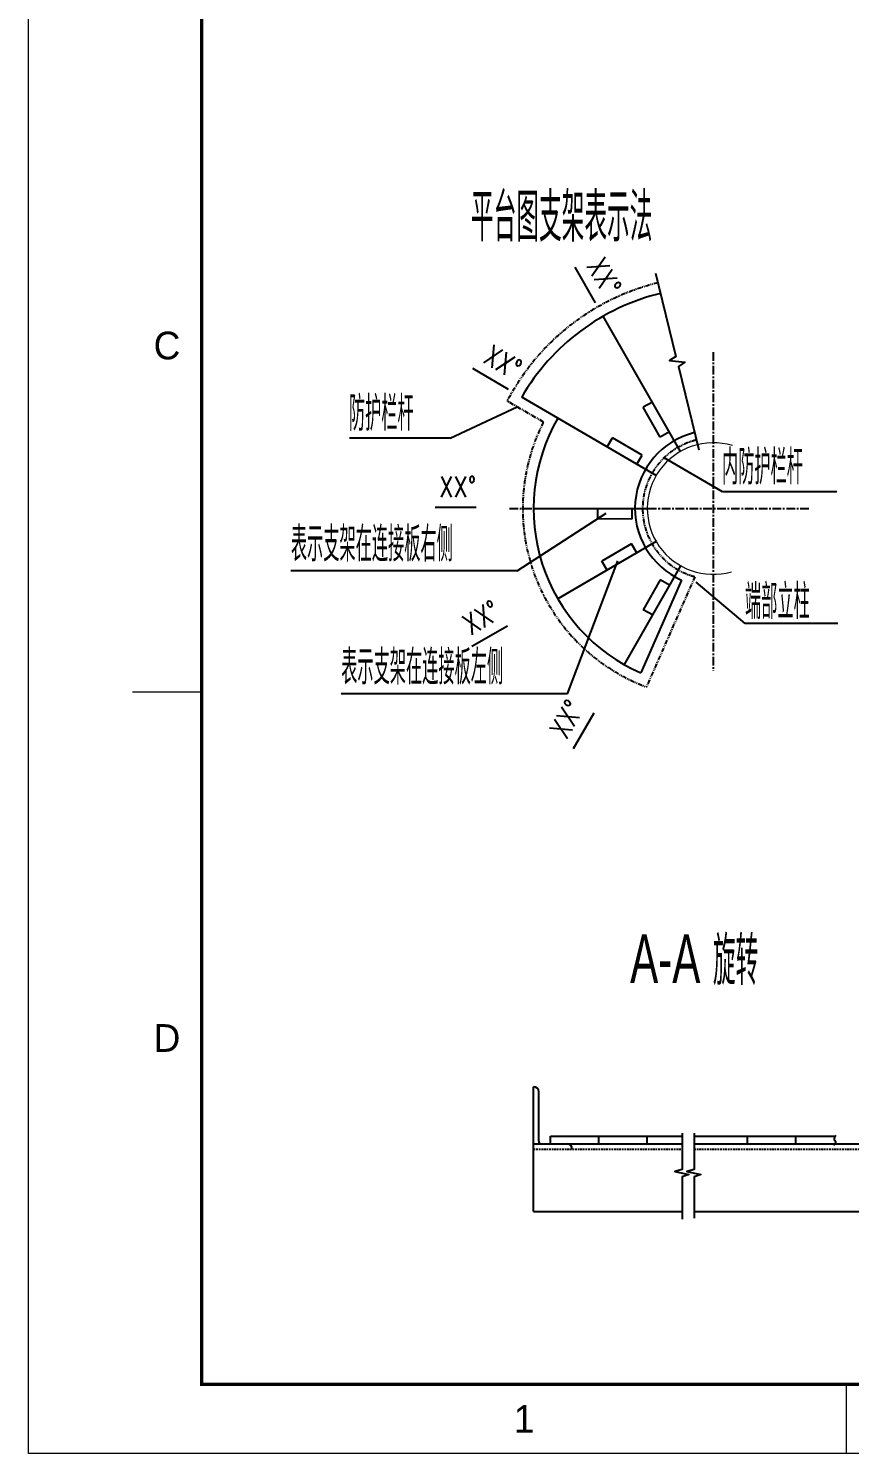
# Model space of a CAD drawing. Extents: x 148 to 221443, y -36682 to 6758.
# Drawn here: x 172245 to 174617, y -23749 to -19634 of the extents above; entities that cross this region are included whole.
import ezdxf
from ezdxf.enums import TextEntityAlignment as Align

# ---------------------------------------------------------------- set-up
doc = ezdxf.new("R2010")
doc.units = 0
doc.header["$LTSCALE"] = 10
doc.header["$MEASUREMENT"] = 0
for name, pattern in [('CENTERX2', [4, 2.5, -0.5, 0.5, -0.5]), ('HIDDENX2', [0.75, 0.5, -0.25]), ('PHANTOM', [2.5, 1.25, -0.25, 0.25, -0.25, 0.25, -0.25])]:
    doc.linetypes.add(name, pattern=pattern)
for name, color, linetype in [('2', 4, 'Continuous'), ('3', 255, 'Continuous'), ('6', 4, 'PHANTOM'), ('9', 6, 'Continuous'), ('CENTER', 1, 'CENTERX2')]:
    doc.layers.add(name, color=color, linetype=linetype)
doc.layers.add('2（细实线）', color=3, linetype='Continuous', lineweight=20)
doc.layers.add('图框层', color=7, linetype='Continuous', lineweight=15)
doc.styles.add('HZ', font='ROMS.SHX', dxfattribs={"width": 0.75, "bigfont": 'GBCBIG.SHX'})
doc.styles.add('XW', font='ROMANS.shx', dxfattribs={"width": 0.85})

# ---------------------------------------------------------------- blocks, each defined once
blk = doc.blocks.new('a2')
for p, q in [((15326.09, 9816.74), (15336.09, 9816.74)), ((15429.25, 9706.74), (15429.25, 9716.74))]:
    blk.add_line(p, q)
at = {"layer": '图框层', "ltscale": 10}
blk.add_lwpolyline([(15311.09, 10126.74), (15905.09, 10126.74), (15905.09, 9706.74), (15311.09, 9706.74)], close=True, dxfattribs=at)
at = {"layer": '图框层', "ltscale": 10, "const_width": 0.5}
blk.add_lwpolyline([(15336.09, 10116.74), (15895.09, 10116.74), (15895.09, 9716.74), (15336.09, 9716.74)], close=True, dxfattribs=at)
at = {"style": 'HZ'}
for s, p in [('C', (15331.09, 9866.74)), ('D', (15331.09, 9766.74)), ('1', (15382.67, 9711.74))]:
    blk.add_text(s, height=4, dxfattribs=at).set_placement(p, align=Align.MIDDLE)

msp = doc.modelspace()

# ---------------------------------------------------------------- linework, layer by layer
for p, q in [((174128.6268, -20855.0699), (173905.6212, -20464.4798)), ((174058.6431, -20924.4585), (173669.9717, -20698.1253)), ((174047.3707, -20712.7514), (174021.1183, -20727.7401)), ((174070.254, -20813.8003), (174021.1183, -20727.7401)), ((173917.0237, -20841.9899), (173932.2361, -20815.8665)), ((174017.8735, -20865.7353), (173932.2361, -20815.8665)), ((174096.5064, -20798.8116), (174070.254, -20813.8003)), ((174002.6611, -20891.8588), (174017.8735, -20865.7353)), ((173704.0604, -21020.0705), (174032.8331, -21020.0705)), ((173889.2564, -21019.963), (173889.2236, -21050.1929)), ((173988.3556, -21020.0705), (173988.3228, -21050.3004)), ((173988.3228, -21050.3004), (173889.2236, -21050.1929)), ((174058.6431, -21115.6825), (173774.5317, -21281.1278)), ((173987.4488, -21122.1587), (173901.8114, -21172.0276)), ((174002.6611, -21148.2822), (173987.4488, -21122.1587)), ((173917.0237, -21198.151), (173901.8114, -21172.0276)), ((174128.6268, -21185.071), (173965.6139, -21470.585)), ((174132.0521, -21226.6402), (174014.1146, -21495.0038)), ((174070.254, -21226.3406), (174021.1183, -21312.4008)), ((174096.5064, -21241.3293), (174070.254, -21226.3406)), ((174047.3707, -21327.3895), (174021.1183, -21312.4008)), ((173704.212, -23050.0507), (173704.212, -22690.0507)), ((173719.2105, -22847.0507), (173719.2105, -22705.0491)), ((173752.6809, -22855.0507), (173752.6816, -22833.0507)), ((173752.6813, -22833.0507), (174133.1997, -22833.0507)), ((173891.5868, -22833.0507), (173891.5868, -22855.0507)), ((174031.0805, -22833.0507), (174031.0805, -22855.0507)), ((174168.0033, -22833.0689), (174572.2526, -22833.0689)), ((174321.2276, -22833.0689), (174321.2276, -22855.0507)), ((174460.7213, -22833.0689), (174460.7213, -22855.0507)), ((173704.212, -22855.0507), (174133.1997, -22855.0507)), ((174168.0033, -22855.0507), (174921.9242, -22855.0507)), ((173704.212, -23050.0507), (174133.1997, -23050.0507)), ((174168.0033, -23050.0507), (175221.9242, -23050.0507))]:
    msp.add_line(p, q)
for centre, radius, start, end in [((174222.8331, -21020.0705), 639.769, 103.7240027, 149.7866702), ((174222.8331, -21020.0705), 518.7727, 149.7866702, 246.2759973), ((174222.8331, -21020.0705), 225.6374, 103.7240027, 246.2759973), ((173704.212, -22705.0491), 14.9985, 0, 90), ((173727.2105, -22847.0507), 8, 180, 270), ((173801.2135, -22870.0507), 14.9985, 0, 90)]:
    msp.add_arc(centre, radius, start, end)
at = {"color": 3, "linetype": 'Continuous', "lineweight": 0}
msp.add_arc((174222.8331, -21020.0705), 190, 72.9435181, 286.1149443, dxfattribs=at)
at = {"layer": '2'}
for p, q in [((173882.9648, -20426.3067), (173823.9856, -20323.2676)), ((173631.6166, -20675.7901), (173529.0196, -20616.0453)), ((173462.8856, -20816.5866), (173656.6424, -20726.2363)), ((173462.8856, -20816.5866), (173172.6308, -20816.5866)), ((174250.4271, -20971.5477), (174081.0781, -20873.774)), ((174579.9797, -20971.5477), (174250.4271, -20971.5477)), ((173538.6845, -21017.5232), (173419.9604, -21017.0811)), ((173656.6528, -21200.1167), (173914.421, -21033.6272)), ((173802.0464, -21555.405), (173947.2446, -21171.1081)), ((173656.6528, -21200.1167), (173003.2938, -21200.1167)), ((174315.3296, -21352.0284), (174173.6326, -21232.7615)), ((174582.9351, -21352.0284), (174315.3296, -21352.0284)), ((173629.0693, -21359.9387), (173526.0302, -21418.918)), ((173802.0464, -21555.405), (173148.6874, -21555.405)), ((173878.5527, -21611.2869), (173818.8079, -21713.884))]:
    msp.add_line(p, q, dxfattribs=at)
at = {"layer": '3', "linetype": 'HIDDENX2'}
for p, q in [((173704.212, -22870.0507), (174133.1997, -22870.0507)), ((174168.0033, -22870.0507), (174921.9242, -22870.0507))]:
    msp.add_line(p, q, dxfattribs=at)
at = {"layer": '6'}
for p, q in [((173732.702, -20770.5278), (173628.0025, -20709.5586)), ((174170.1457, -21216.8474), (174030.2215, -21535.2411))]:
    msp.add_line(p, q, dxfattribs=at)
for radius, start, end in [(671, 103.7240027, 152.4346607), (550, 153.017781, 249.5002784), (203.7085, 103.7240027, 255.0105515)]:
    msp.add_arc((174222.8331, -21020.0705), radius, start, end, dxfattribs=at)
at = {"layer": '9'}
for points in [[(174056.791, -20340.1765), (174115.5142, -20580.631), (174097.2758, -20592.8056), (174140.87, -20597.6), (174122.6316, -20609.7745), (174181.3548, -20850.229)], [(174133.1997, -22824.2367), (174133.1997, -22929.041), (174112.4506, -22934.9664), (174152.4667, -22943.1138), (174133.1997, -22949.7798), (174133.1997, -23072.3494)], [(174168.0033, -22824.2367), (174168.0033, -22929.041), (174147.2542, -22934.9664), (174187.2703, -22943.1138), (174168.0033, -22949.7798), (174168.0033, -23069.3669)]]:
    msp.add_lwpolyline(points, dxfattribs=at)
msp.add_spline([(174577.5846, -22830.8021), (174572.5497, -22842.3347), (174576.5357, -22848.8349), (174571.0812, -22859.3192)], degree=3, dxfattribs=at)
at = {"layer": 'CENTER'}
for p, q in [((174222.8331, -20568.2552), (174222.8331, -21489.2273)), ((173634.6052, -21020.0705), (174501.1123, -21020.0705))]:
    msp.add_line(p, q, dxfattribs=at)

# ---------------------------------------------------------------- block references
at = {"layer": '2（细实线）', "xscale": 20, "yscale": 20, "zscale": 20}
msp.add_blockref('a2', (-133976.5876, -217883.9756), dxfattribs=at)

# ---------------------------------------------------------------- texts
at = {"layer": '2', "linetype": 'Continuous', "style": 'HZ', "width": 0.65}
for s, p in [('平台图支架表示法', (173523.4008, -20248.9781)), ('旋转', (174222.3678, -22396.5971))]:
    msp.add_text(s, height=140, dxfattribs=at).set_placement(p)
at = {"layer": '2', "style": 'XW', "width": 0.8}
for rotation, p in [(299.7866702, (173855.4542, -20318.3185)), (329.7866702, (173553.7977, -20596.0249)), (359.7866702, (173431.4086, -20987.3539)), (29.7866702, (173521.0811, -21387.4493)), (59.7866702, (173798.7875, -21689.1059))]:
    msp.add_text('XX%%d', height=60, rotation=rotation, dxfattribs=at).set_placement(p)
at = {"layer": '2', "style": 'HZ', "width": 0.65}
for s, p in [('防护栏杆', (173170.7074, -20795.6402)), ('内防护栏杆', (174248.5038, -20950.6013)), ('端部立柱', (174315.008, -21339.0013)), ('表示支架在连接板左侧', (173148.4682, -21528.3065))]:
    msp.add_text(s, height=100, dxfattribs=at).set_placement(p)
at = {"layer": '2', "color": 3, "linetype": 'Continuous', "style": 'HZ', "width": 0.65}
msp.add_text('表示支架在连接板右侧', height=100, dxfattribs=at).set_placement((173003.0745, -21173.0182))
at = {"layer": '2', "style": 'HZ', "width": 0.65}
msp.add_text('A-A', height=140, dxfattribs=at).set_placement((174186.0541, -22320.012), align=Align.MIDDLE_RIGHT)

doc.saveas('drawing.dxf')
